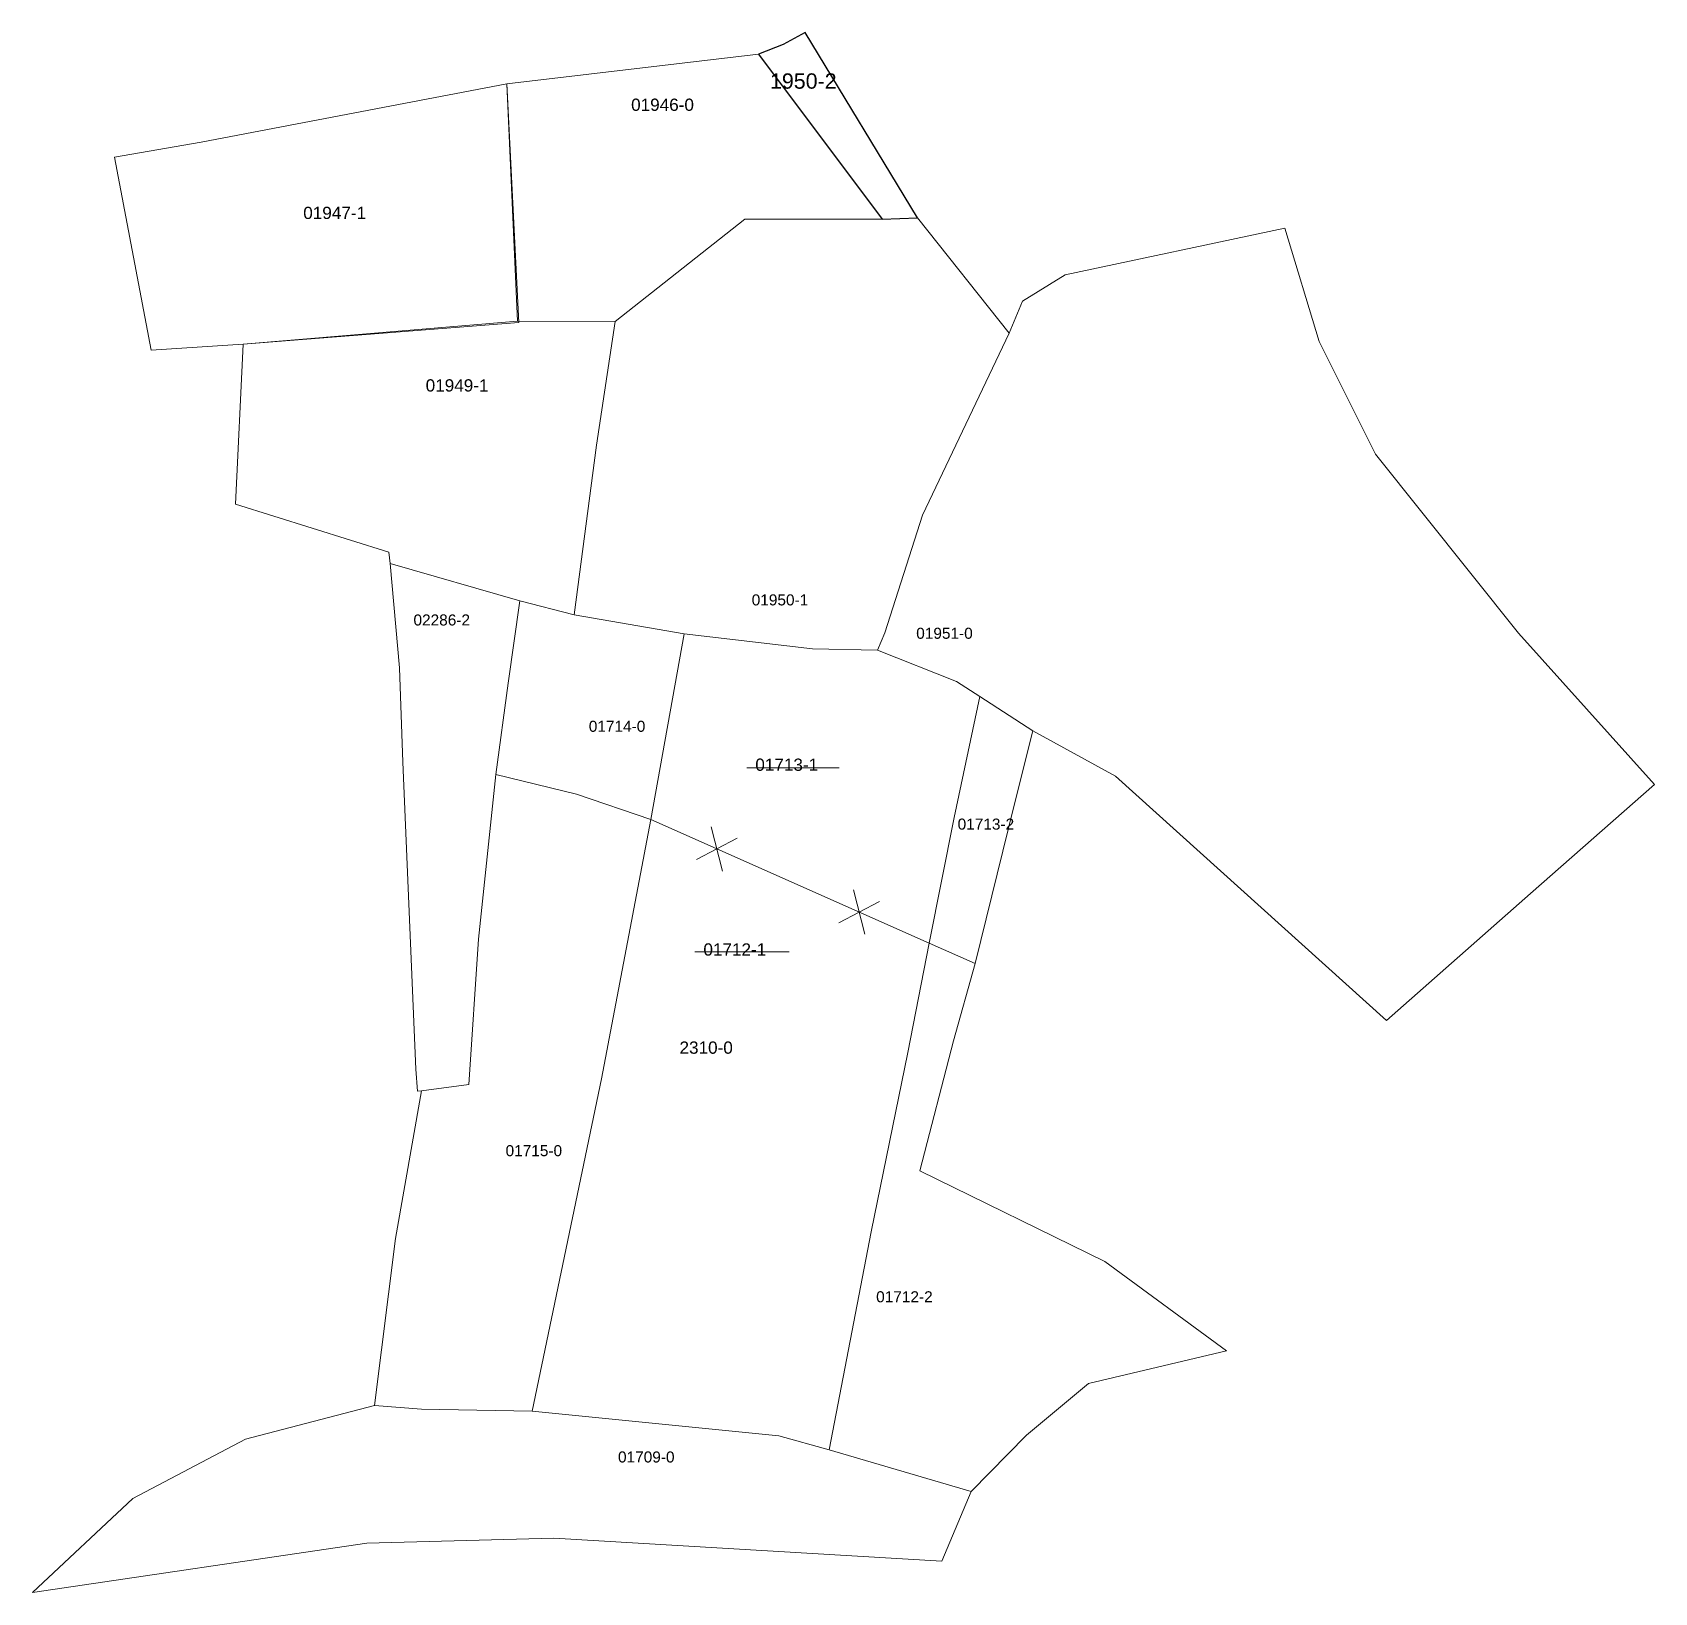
# Model space of a CAD drawing. Header units: metres. Extents: x 7518925 to 7519190, y 4698079 to 4698333.
import ezdxf
from ezdxf.enums import TextEntityAlignment as Align

# ---------------------------------------------------------------- set-up
doc = ezdxf.new("R2010")
doc.units = ezdxf.units.M
for name, color, linetype, lineweight in [('Nr Parceles Baze', 7, 'Continuous', 0), ('Nr-Kojshi', 254, 'Continuous', 0), ('Nr-Ri', 1, 'Continuous', 0), ('Parc-Baz', 7, 'Continuous', 0), ('Parc-Kojshi', 254, 'Continuous', 0), ('ParcRePo', 1, 'Continuous', 0)]:
    doc.layers.add(name, color=color, linetype=linetype, lineweight=lineweight)
doc.layers.add('RAHOVIC_A10_PAR_PARCEL_TXT', color=7, linetype='Continuous')
doc.layers.add('RAHOVIC_PAR_PARCELGEOM_ILI', color=7, linetype='Continuous')
doc.styles.get("Standard").update_dxf_attribs({"font": 'arial.ttf'})

msp = doc.modelspace()

# ---------------------------------------------------------------- linework, layer by layer
at = {"layer": 'Parc-Baz', "flags": 128}
for points in [[(7519002.81, 4698324.89), (7519043.86, 4698329.74), (7519064.07, 4698302.84), (7519041.63, 4698302.84), (7519020.44, 4698286.12), (7519004.54, 4698286.16), (7519002.81, 4698324.89)], [(7519013.77, 4698238.24), (7519004.91, 4698240.54), (7518983.72, 4698246.63), (7518983.55, 4698248.47), (7518958.52, 4698256.32), (7518959.74, 4698282.41), (7519004.54, 4698286.16), (7519020.44, 4698286.12), (7519017.41, 4698265.95), (7519013.77, 4698238.24)], [(7519079.99, 4698224.9), (7519075.77, 4698205.15), (7519071.73, 4698184.63), (7519026.3, 4698204.81), (7519031.71, 4698235.12), (7519052.68, 4698232.69), (7519063.26, 4698232.45), (7519076.15, 4698227.38), (7519079.99, 4698224.9)], [(7519071.73, 4698184.63), (7519068.22, 4698166.79), (7519062.23, 4698137.55), (7519055.38, 4698101.95), (7519047.19, 4698104.22), (7519006.92, 4698108.25), (7519018.25, 4698162.48), (7519026.3, 4698204.81), (7519071.73, 4698184.63)]]:
    msp.add_lwpolyline(points, dxfattribs=at)
at = {"layer": 'Parc-Kojshi', "flags": 128}
for points in [[(7518938.73, 4698312.96), (7518952.88, 4698315.39), (7519002.81, 4698324.89), (7519004.77, 4698285.98), (7518959.74, 4698282.41), (7518944.74, 4698281.44), (7518938.73, 4698312.96)], [(7519084.76, 4698284.19), (7519070.65, 4698254.53), (7519064.5, 4698235.29), (7519063.26, 4698232.45), (7519052.68, 4698232.69), (7519031.71, 4698235.12), (7519013.77, 4698238.24), (7519017.41, 4698265.95), (7519020.44, 4698286.12), (7519041.63, 4698302.84), (7519064.07, 4698302.84), (7519069.81, 4698303.05), (7519084.76, 4698284.19)], [(7519086.97, 4698289.46), (7519093.93, 4698293.71), (7519129.77, 4698301.35), (7519135.36, 4698282.86), (7519144.56, 4698264.44), (7519167.91, 4698235.25), (7519190.11, 4698210.56), (7519169.87, 4698192.73), (7519146.33, 4698172.04), (7519102.12, 4698211.91), (7519088.64, 4698219.32), (7519079.99, 4698224.9), (7519076.15, 4698227.38), (7519063.26, 4698232.45), (7519064.5, 4698235.29), (7519070.65, 4698254.53), (7519084.76, 4698284.19), (7519086.97, 4698289.46)], [(7519000.97, 4698212.18), (7518998.14, 4698185.28), (7518996.6, 4698161.57), (7518988.85, 4698160.57), (7518988.21, 4698160.47), (7518987.95, 4698164.09), (7518985.79, 4698214.19), (7518985.26, 4698229.59), (7518983.72, 4698246.63), (7519004.91, 4698240.54), (7519003.01, 4698227.06), (7519000.97, 4698212.18)], [(7519026.3, 4698204.81), (7519014.16, 4698208.99), (7519000.97, 4698212.18), (7519003.01, 4698227.06), (7519004.91, 4698240.54), (7519013.77, 4698238.24), (7519031.71, 4698235.12), (7519026.3, 4698204.81)], [(7519071.73, 4698184.63), (7519075.77, 4698205.15), (7519079.99, 4698224.9), (7519088.64, 4698219.32), (7519085.51, 4698206.97), (7519079.22, 4698181.31), (7519071.73, 4698184.63)], [(7519006.92, 4698108.25), (7518988.85, 4698108.57), (7518981.17, 4698109.17), (7518984.59, 4698136.43), (7518988.85, 4698160.57), (7518996.6, 4698161.57), (7518998.14, 4698185.28), (7519000.97, 4698212.18), (7519014.16, 4698208.99), (7519026.3, 4698204.81), (7519018.25, 4698162.48), (7519006.92, 4698108.25)], [(7519055.38, 4698101.95), (7519062.23, 4698137.55), (7519068.22, 4698166.79), (7519071.73, 4698184.63), (7519079.22, 4698181.31), (7519075.69, 4698168.72), (7519070.18, 4698147.47), (7519100.37, 4698132.71), (7519120.23, 4698118.1), (7519097.7, 4698112.76), (7519087.61, 4698104.32), (7519078.57, 4698095.14), (7519055.38, 4698101.95)], [(7519078.57, 4698095.14), (7519073.8, 4698083.77), (7519010.48, 4698087.53), (7518979.95, 4698086.72), (7518925.36, 4698078.65), (7518941.74, 4698094), (7518960.14, 4698103.71), (7518981.17, 4698109.17), (7518988.85, 4698108.57), (7519006.92, 4698108.25), (7519047.19, 4698104.22), (7519055.38, 4698101.95), (7519078.57, 4698095.14)]]:
    msp.add_lwpolyline(points, dxfattribs=at)
at = {"layer": 'ParcRePo', "flags": 128}
msp.add_lwpolyline([(7519075.77, 4698205.15), (7519079.99, 4698224.9), (7519076.15, 4698227.38), (7519063.26, 4698232.45), (7519052.68, 4698232.69), (7519031.71, 4698235.12), (7519026.3, 4698204.81), (7519018.25, 4698162.48), (7519006.92, 4698108.25), (7519047.19, 4698104.22), (7519055.38, 4698101.95), (7519062.23, 4698137.55), (7519068.22, 4698166.79), (7519071.73, 4698184.63)], close=True, dxfattribs=at)
for points in [[(7519041.93, 4698213.29), (7519057.01, 4698213.29)], [(7519036.11, 4698203.66), (7519037.99, 4698196.41)], [(7519033.73, 4698198.3), (7519040.37, 4698201.77)], [(7519056.97, 4698187.98), (7519063.62, 4698191.45)], [(7519059.35, 4698193.34), (7519061.24, 4698186.09)], [(7519033.46, 4698183.25), (7519048.88, 4698183.25)]]:
    msp.add_lwpolyline(points, dxfattribs=at)
at = {"layer": 'RAHOVIC_PAR_PARCELGEOM_ILI', "color": 7, "linetype": 'Continuous'}
msp.add_lwpolyline([(7519069.81, 4698303.05), (7519051.47, 4698333.3), (7519047.9, 4698331.36), (7519043.86, 4698329.74), (7519064.07, 4698302.84), (7519069.81, 4698303.05)], close=True, dxfattribs=at)

# ---------------------------------------------------------------- texts
at = {"layer": 'Nr Parceles Baze', "char_height": 2, "attachment_point": 1}
for s, insert in [('01946-0', (7519023.07, 4698322.5)), ('01947-1', (7518969.56, 4698304.85)), ('01949-1', (7518989.54, 4698276.69)), ('01713-1', (7519043.34, 4698214.78)), ('01712-1', (7519034.87, 4698184.62))]:
    msp.add_mtext_dynamic_manual_height_columns(s, width=13.3979, gutter_width=1, heights=[0], dxfattribs=dict(at, insert=insert))
at = {"layer": 'Nr-Kojshi', "char_height": 1.8, "attachment_point": 1}
for s, insert in [('01950-1', (7519042.75, 4698241.58)), ('02286-2', (7518987.55, 4698238.3)), ('01951-0', (7519069.6, 4698236.13)), ('01714-0', (7519016.16, 4698220.95)), ('01713-2', (7519076.36, 4698204.98)), ('01715-0', (7519002.58, 4698151.68)), ('01712-2', (7519063.06, 4698127.83)), ('01709-0', (7519020.93, 4698101.68))]:
    msp.add_mtext_dynamic_manual_height_columns(s, width=13.3979, gutter_width=1, heights=[0], dxfattribs=dict(at, insert=insert))
at = {"layer": 'Nr-Ri', "insert": (7519030.97, 4698168.6), "char_height": 2, "attachment_point": 1}
msp.add_mtext_dynamic_manual_height_columns('2310-0', width=13.3979, gutter_width=1, heights=[0], dxfattribs=at)
at = {"layer": 'RAHOVIC_A10_PAR_PARCEL_TXT', "color": 7}
msp.add_text('1950-2', height=2.5, dxfattribs=at).set_placement((7519051.17, 4698325.37), align=Align.MIDDLE_CENTER)

doc.saveas('drawing.dxf')
